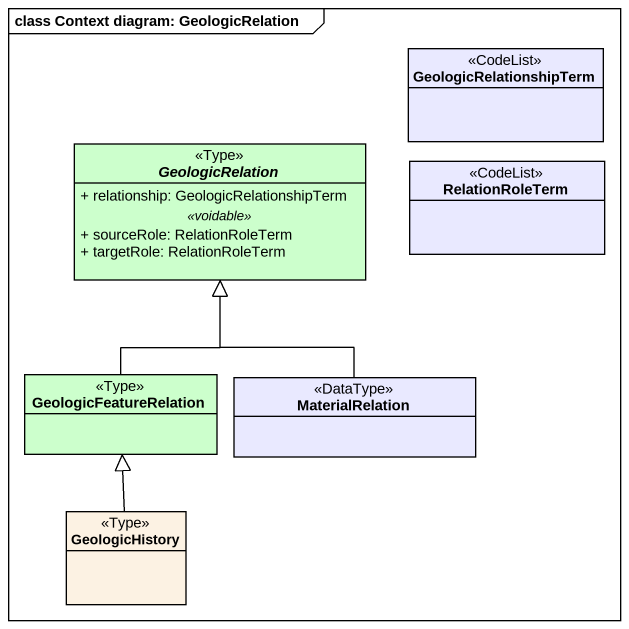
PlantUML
@startuml
mainframe class Context diagram: GeologicRelation
hide circle
hide empty members
skinparam classAttributeIconSize 0
class GeologicRelationshipTerm <<CodeList>> #E9E9FF
abstract class GeologicRelation <<Type>> #CCFFCC {
  + relationship: GeologicRelationshipTerm
  .. <<voidable>> ..
  + sourceRole: RelationRoleTerm
  + targetRole: RelationRoleTerm
}
class RelationRoleTerm <<CodeList>> #E9E9FF
class GeologicFeatureRelation <<Type>> #CCFFCC
class MaterialRelation <<DataType>> #E9E9FF
class GeologicHistory <<Type>>
GeologicFeatureRelation -up-|> GeologicRelation
MaterialRelation -up-|> GeologicRelation
GeologicHistory -up-|> GeologicFeatureRelation
@enduml
